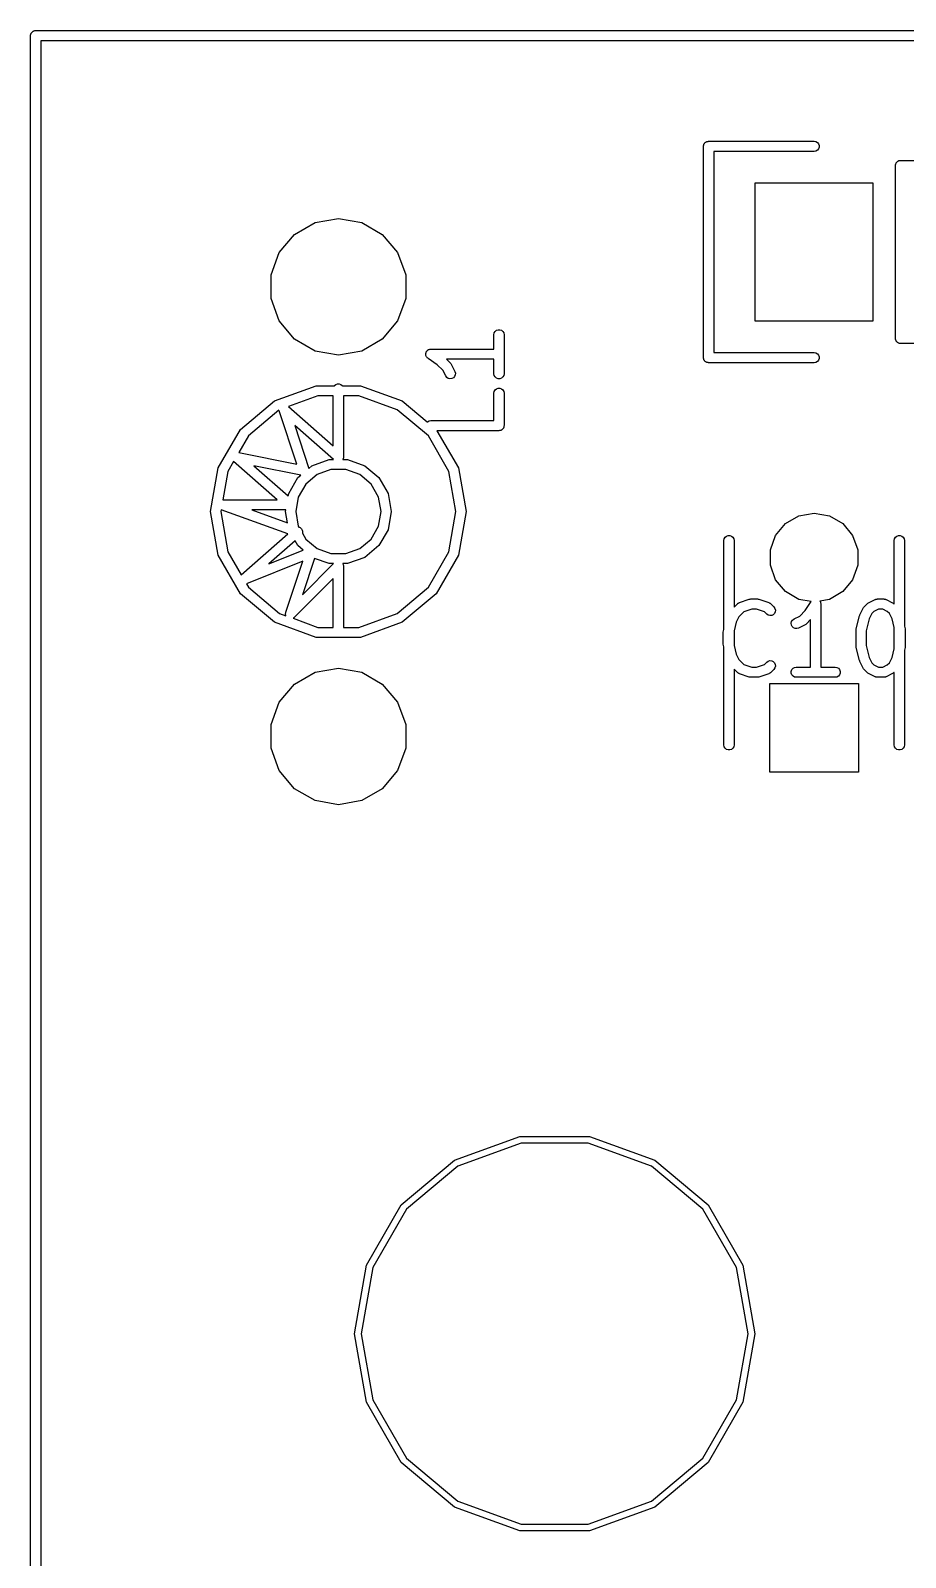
# Model space of a CAD drawing. Extents: x 14.5 to 61, y -72.5 to -8.3.
# Drawn here: x 14.53 to 27.38, y -34.4 to -11.99 of the extents above; entities that cross this region are included whole.
import ezdxf

# ---------------------------------------------------------------- set-up
doc = ezdxf.new("R2010")
doc.units = 0
doc.header["$MEASUREMENT"] = 0
doc.layers.add('BLACK', color=7, linetype='CONTINUOUS')

msp = doc.modelspace()

# ---------------------------------------------------------------- linework, layer by layer
at = {"layer": 'Black'}
for p, q in [((14.53, -12.065), (14.5311, -12.0585)), ((14.53, -72.39), (14.53, -12.065)), ((14.5311, -12.052), (14.5334, -12.0458)), ((14.5311, -12.0585), (14.5311, -12.052)), ((14.5334, -12.0458), (14.5345, -12.0393)), ((14.5345, -12.0393), (14.5378, -12.0337)), ((14.5378, -12.0337), (14.54, -12.0275)), ((14.54, -12.0275), (14.5443, -12.0225)), ((14.5443, -12.0225), (14.5475, -12.0168)), ((14.5475, -12.0168), (14.5526, -12.0126)), ((14.5526, -12.0126), (14.5568, -12.0075)), ((14.5568, -12.0075), (14.5625, -12.0043)), ((14.5625, -12.0043), (14.5675, -12)), ((14.5675, -12), (14.5737, -11.9978)), ((14.5737, -11.9978), (14.5793, -11.9945)), ((14.5793, -11.9945), (14.5858, -11.9934)), ((14.5858, -11.9934), (14.592, -11.9911)), ((14.592, -11.9911), (14.5985, -11.9911)), ((14.5985, -11.9911), (14.605, -11.99)), ((14.605, -11.99), (55.245, -11.99)), ((14.68, -12.14), (14.68, -72.315)), ((55.2139, -12.14), (14.68, -12.14)), ((24.4134, -13.6708), (24.4145, -13.6643)), ((24.4145, -13.6643), (24.4178, -13.6587)), ((24.4178, -13.6587), (24.42, -13.6525)), ((24.42, -13.6525), (24.4243, -13.6475)), ((24.4243, -13.6475), (24.4275, -13.6418)), ((24.4275, -13.6418), (24.4326, -13.6376)), ((24.4326, -13.6376), (24.4368, -13.6325)), ((24.4368, -13.6325), (24.4425, -13.6293)), ((24.4425, -13.6293), (24.4475, -13.625)), ((24.4475, -13.625), (24.4537, -13.6228)), ((24.4537, -13.6228), (24.4593, -13.6195)), ((24.4593, -13.6195), (24.4658, -13.6184)), ((24.4658, -13.6184), (24.472, -13.6161)), ((24.472, -13.6161), (24.4785, -13.6161)), ((24.4785, -13.6161), (24.485, -13.615)), ((24.485, -13.615), (26.035, -13.615)), ((26.035, -13.615), (26.0607, -13.6195)), ((26.0607, -13.6195), (26.0832, -13.6325)), ((26.0832, -13.6325), (26.1, -13.6525)), ((26.1, -13.6525), (26.1089, -13.677)), ((24.41, -13.69), (24.4111, -13.6835)), ((24.41, -16.79), (24.41, -13.69)), ((24.4111, -13.677), (24.4134, -13.6708)), ((24.4111, -13.6835), (24.4111, -13.677)), ((26.035, -13.765), (24.56, -13.765)), ((24.56, -13.765), (24.56, -16.715)), ((26.0607, -13.7605), (26.035, -13.765)), ((26.0832, -13.7475), (26.0607, -13.7605)), ((26.1, -13.7275), (26.0832, -13.7475)), ((26.1089, -13.703), (26.1, -13.7275)), ((26.1089, -13.677), (26.1089, -13.703)), ((27.23, -13.97), (27.2311, -13.9635)), ((27.23, -16.51), (27.23, -13.97)), ((27.2311, -13.957), (27.2334, -13.9508)), ((27.2311, -13.9635), (27.2311, -13.957)), ((27.2334, -13.9508), (27.2345, -13.9443)), ((27.2345, -13.9443), (27.2378, -13.9387)), ((27.2378, -13.9387), (27.24, -13.9325)), ((27.24, -13.9325), (27.2443, -13.9275)), ((27.2443, -13.9275), (27.2475, -13.9218)), ((27.2475, -13.9218), (27.2526, -13.9176)), ((27.2526, -13.9176), (27.2568, -13.9125)), ((27.2568, -13.9125), (27.2625, -13.9093)), ((27.2625, -13.9093), (27.2675, -13.905)), ((27.2675, -13.905), (27.2737, -13.9028)), ((27.2737, -13.9028), (27.2793, -13.8995)), ((27.2793, -13.8995), (27.2858, -13.8984)), ((27.2858, -13.8984), (27.292, -13.8961)), ((27.292, -13.8961), (27.2985, -13.8961)), ((27.2985, -13.8961), (27.305, -13.895)), ((27.305, -13.895), (32.385, -13.895)), ((25.1714, -16.256), (25.1714, -14.224)), ((25.1714, -14.224), (26.8986, -14.224)), ((26.8986, -14.224), (26.8986, -16.256)), ((18.7068, -14.8077), (19.05, -14.7472)), ((19.05, -14.7472), (19.3932, -14.8077)), ((18.1811, -15.2489), (18.4051, -14.982)), ((18.4051, -14.982), (18.7068, -14.8077)), ((19.3932, -14.8077), (19.6949, -14.982)), ((19.6949, -14.982), (19.9189, -15.2489)), ((18.0619, -15.5763), (18.1811, -15.2489)), ((19.9189, -15.2489), (20.0381, -15.5763)), ((18.0619, -15.9248), (18.0619, -15.5763)), ((20.0381, -15.5763), (20.0381, -15.9248)), ((18.1811, -16.2522), (18.0619, -15.9248)), ((20.0381, -15.9248), (19.9189, -16.2522)), ((18.4051, -16.5191), (18.1811, -16.2522)), ((19.9189, -16.2522), (19.6949, -16.5191)), ((26.8986, -16.256), (25.1714, -16.256)), ((18.7068, -16.6933), (18.4051, -16.5191)), ((19.6949, -16.5191), (19.3932, -16.6933)), ((21.3324, -16.4545), (21.3369, -16.4289)), ((21.3324, -16.6652), (21.3324, -16.4545)), ((21.3369, -16.4289), (21.3499, -16.4063)), ((21.3499, -16.4063), (21.3699, -16.3896)), ((21.3699, -16.3896), (21.3944, -16.3807)), ((21.3944, -16.3807), (21.4204, -16.3807)), ((21.4204, -16.3807), (21.4449, -16.3896)), ((21.4449, -16.3896), (21.4648, -16.4063)), ((21.4648, -16.4063), (21.4779, -16.4289)), ((21.4779, -16.4289), (21.4824, -16.4545)), ((21.4824, -16.4545), (21.4824, -17.026)), ((27.2311, -16.5165), (27.23, -16.51)), ((27.2311, -16.523), (27.2311, -16.5165)), ((27.2334, -16.5292), (27.2311, -16.523)), ((27.2345, -16.5357), (27.2334, -16.5292)), ((27.2378, -16.5413), (27.2345, -16.5357)), ((27.24, -16.5475), (27.2378, -16.5413)), ((27.2443, -16.5525), (27.24, -16.5475)), ((27.2475, -16.5582), (27.2443, -16.5525)), ((27.2526, -16.5624), (27.2475, -16.5582)), ((27.2568, -16.5675), (27.2526, -16.5624)), ((27.2625, -16.5707), (27.2568, -16.5675)), ((27.2675, -16.575), (27.2625, -16.5707)), ((27.2737, -16.5772), (27.2675, -16.575)), ((27.2793, -16.5805), (27.2737, -16.5772)), ((27.2858, -16.5816), (27.2793, -16.5805)), ((27.292, -16.5839), (27.2858, -16.5816)), ((19.05, -16.7538), (18.7068, -16.6933)), ((19.3932, -16.6933), (19.05, -16.7538)), ((20.3325, -16.7354), (20.3335, -16.7314)), ((20.3335, -16.7443), (20.3325, -16.7354)), ((20.3335, -16.7272), (20.3366, -16.7188)), ((20.3335, -16.7314), (20.3335, -16.7272)), ((20.3335, -16.7533), (20.3335, -16.7443)), ((20.3349, -16.7572), (20.3335, -16.7533)), ((20.3354, -16.7613), (20.3349, -16.7572)), ((20.3394, -16.7693), (20.3354, -16.7613)), ((20.3366, -16.7188), (20.3387, -16.7101)), ((20.3387, -16.7101), (20.341, -16.7066)), ((20.3424, -16.7777), (20.3394, -16.7693)), ((20.341, -16.7066), (20.3424, -16.7027)), ((20.3424, -16.7027), (20.3482, -16.6959)), ((20.3451, -16.7809), (20.3424, -16.7777)), ((20.3469, -16.7846), (20.3451, -16.7809)), ((20.3534, -16.7908), (20.3469, -16.7846)), ((20.3482, -16.6959), (20.3531, -16.6884)), ((20.3531, -16.6884), (20.3565, -16.686)), ((20.3592, -16.7977), (20.3534, -16.7908)), ((20.3565, -16.686), (20.3592, -16.6828)), ((20.3592, -16.6828), (20.3669, -16.6783)), ((20.3628, -16.7998), (20.3592, -16.7977)), ((20.3658, -16.8026), (20.3628, -16.7998)), ((20.5025, -16.8938), (20.3658, -16.8026)), ((20.3669, -16.6783), (20.3741, -16.673)), ((20.3741, -16.673), (20.3781, -16.6718)), ((20.3781, -16.6718), (20.3817, -16.6698)), ((20.3817, -16.6698), (20.3905, -16.6682)), ((20.3905, -16.6682), (20.3991, -16.6657)), ((20.3991, -16.6657), (20.4033, -16.666)), ((20.4033, -16.666), (20.4074, -16.6652)), ((20.4074, -16.6652), (21.3324, -16.6652)), ((24.4111, -16.7965), (24.41, -16.79)), ((24.4111, -16.803), (24.4111, -16.7965)), ((24.4134, -16.8092), (24.4111, -16.803)), ((24.56, -16.715), (26.035, -16.715)), ((26.035, -16.715), (26.0607, -16.7195)), ((26.0607, -16.7195), (26.0832, -16.7325)), ((26.0832, -16.7325), (26.1, -16.7525)), ((26.1, -16.7525), (26.1089, -16.777)), ((26.1089, -16.803), (26.1, -16.8275)), ((26.1089, -16.777), (26.1089, -16.803)), ((27.2985, -16.5839), (27.292, -16.5839)), ((27.305, -16.585), (27.2985, -16.5839)), ((32.385, -16.585), (27.305, -16.585)), ((20.5838, -16.9751), (20.5025, -16.8938)), ((20.626, -17.0595), (20.5838, -16.9751)), ((21.3324, -16.8152), (20.6361, -16.8152)), ((20.6361, -16.8152), (20.6985, -16.8777)), ((20.6985, -16.8777), (20.7054, -16.8875)), ((20.7054, -16.8875), (20.7126, -16.8972)), ((20.7126, -16.8972), (20.7602, -16.9924)), ((20.7602, -16.9924), (20.7676, -17.0174)), ((20.7676, -17.0174), (20.766, -17.0434)), ((21.3324, -17.026), (21.3324, -16.8152)), ((21.3369, -17.0516), (21.3324, -17.026)), ((21.4824, -17.026), (21.4779, -17.0516)), ((24.4145, -16.8157), (24.4134, -16.8092)), ((24.4178, -16.8213), (24.4145, -16.8157)), ((24.42, -16.8275), (24.4178, -16.8213)), ((24.4243, -16.8325), (24.42, -16.8275)), ((24.4275, -16.8382), (24.4243, -16.8325)), ((24.4326, -16.8424), (24.4275, -16.8382)), ((24.4368, -16.8475), (24.4326, -16.8424)), ((24.4425, -16.8507), (24.4368, -16.8475)), ((24.4475, -16.855), (24.4425, -16.8507)), ((24.4537, -16.8572), (24.4475, -16.855)), ((24.4593, -16.8605), (24.4537, -16.8572)), ((24.4658, -16.8616), (24.4593, -16.8605)), ((24.472, -16.8639), (24.4658, -16.8616)), ((24.4785, -16.8639), (24.472, -16.8639)), ((24.485, -16.865), (24.4785, -16.8639)), ((26.035, -16.865), (24.485, -16.865)), ((26.0607, -16.8605), (26.035, -16.865)), ((26.0832, -16.8475), (26.0607, -16.8605)), ((26.1, -16.8275), (26.0832, -16.8475)), ((18.1121, -17.4255), (18.7243, -17.2026)), ((18.7243, -17.2026), (18.9916, -17.2026)), ((18.9916, -17.2026), (18.9925, -17.2009)), ((18.9925, -17.2009), (19.0125, -17.1842)), ((19.0125, -17.1842), (19.037, -17.1753)), ((19.037, -17.1753), (19.063, -17.1753)), ((19.063, -17.1753), (19.0875, -17.1842)), ((19.0875, -17.1842), (19.1075, -17.2009)), ((19.1075, -17.2009), (19.1084, -17.2026)), ((19.1084, -17.2026), (19.3757, -17.2026)), ((19.3757, -17.2026), (19.9879, -17.4255)), ((20.6415, -17.0804), (20.626, -17.0595)), ((20.6633, -17.0948), (20.6415, -17.0804)), ((20.6886, -17.1008), (20.6633, -17.0948)), ((20.7145, -17.0978), (20.6886, -17.1008)), ((20.7378, -17.0862), (20.7145, -17.0978)), ((20.7557, -17.0673), (20.7378, -17.0862)), ((20.766, -17.0434), (20.7557, -17.0673)), ((21.3499, -17.0742), (21.3369, -17.0516)), ((21.3699, -17.0909), (21.3499, -17.0742)), ((21.3499, -17.2635), (21.3699, -17.2467)), ((21.3944, -17.0998), (21.3699, -17.0909)), ((21.3699, -17.2467), (21.3944, -17.2378)), ((21.4204, -17.0998), (21.3944, -17.0998)), ((21.3944, -17.2378), (21.4204, -17.2378)), ((21.4449, -17.0909), (21.4204, -17.0998)), ((21.4204, -17.2378), (21.4449, -17.2467)), ((21.4648, -17.0742), (21.4449, -17.0909)), ((21.4449, -17.2467), (21.4648, -17.2635)), ((21.4779, -17.0516), (21.4648, -17.0742)), ((17.613, -17.8442), (18.1121, -17.4255)), ((18.7503, -17.3504), (18.3171, -17.508)), ((18.975, -17.3504), (18.7503, -17.3504)), ((18.975, -18.0845), (18.975, -17.3504)), ((19.3497, -17.3504), (19.125, -17.3504)), ((19.125, -17.3504), (19.125, -18.2499)), ((19.9129, -17.5554), (19.3497, -17.3504)), ((19.9879, -17.4255), (20.3559, -17.7343)), ((21.3324, -17.3117), (21.3369, -17.286)), ((21.3324, -17.7129), (21.3324, -17.3117)), ((21.3369, -17.286), (21.3499, -17.2635)), ((21.4648, -17.2635), (21.4779, -17.286)), ((21.4779, -17.286), (21.4824, -17.3117)), ((21.4824, -17.3117), (21.4824, -17.7879)), ((18.177, -17.5638), (17.7279, -17.9406)), ((18.1778, -17.5663), (18.177, -17.5638)), ((18.1787, -17.5725), (18.1778, -17.5663)), ((18.4377, -18.3516), (18.1787, -17.5725)), ((18.3171, -17.508), (18.975, -18.0845)), ((20.3721, -17.9406), (19.9129, -17.5554)), ((17.2873, -18.4084), (17.613, -17.8442)), ((18.9771, -18.2858), (18.4082, -17.7873)), ((18.4082, -17.7873), (18.617, -18.4156)), ((20.3559, -17.7343), (20.3592, -17.7304)), ((20.3592, -17.7304), (20.3817, -17.7174)), ((20.3817, -17.7174), (20.4074, -17.7129)), ((20.4074, -17.7129), (21.3324, -17.7129)), ((21.4074, -17.8629), (20.4978, -17.8629)), ((20.4978, -17.8629), (20.8127, -18.4084)), ((21.4138, -17.8617), (21.4074, -17.8629)), ((21.4204, -17.8617), (21.4138, -17.8617)), ((21.4266, -17.8595), (21.4204, -17.8617)), ((21.433, -17.8583), (21.4266, -17.8595)), ((21.4387, -17.8551), (21.433, -17.8583)), ((21.4449, -17.8528), (21.4387, -17.8551)), ((21.4499, -17.8486), (21.4449, -17.8528)), ((21.4556, -17.8453), (21.4499, -17.8486)), ((21.4598, -17.8403), (21.4556, -17.8453)), ((21.4648, -17.8361), (21.4598, -17.8403)), ((21.4681, -17.8304), (21.4648, -17.8361)), ((21.4723, -17.8254), (21.4681, -17.8304)), ((21.4746, -17.8192), (21.4723, -17.8254)), ((21.4779, -17.8135), (21.4746, -17.8192)), ((21.479, -17.807), (21.4779, -17.8135)), ((21.4812, -17.8009), (21.479, -17.807)), ((21.4824, -17.7879), (21.4812, -17.7943)), ((21.4812, -17.7943), (21.4812, -17.8009)), ((17.7279, -17.9406), (17.5889, -18.1814)), ((20.6718, -18.4597), (20.3721, -17.9406)), ((17.511, -18.3164), (17.4282, -18.4597)), ((18.1496, -18.8759), (17.511, -18.3164)), ((17.5889, -18.1814), (18.4377, -18.3516)), ((18.662, -18.3779), (18.9152, -18.2858)), ((18.9152, -18.2858), (18.9771, -18.2858)), ((19.1168, -18.2819), (19.1153, -18.2858)), ((19.1153, -18.2858), (19.1848, -18.2858)), ((19.1205, -18.2756), (19.1168, -18.2819)), ((19.1215, -18.2699), (19.1205, -18.2756)), ((19.1236, -18.2645), (19.1215, -18.2699)), ((19.1237, -18.2571), (19.1236, -18.2645)), ((19.125, -18.2499), (19.1237, -18.2571)), ((19.1848, -18.2858), (19.438, -18.3779)), ((17.1741, -19.05), (17.2873, -18.4084)), ((17.4282, -18.4597), (17.3548, -18.8759)), ((18.4969, -18.5165), (17.8096, -18.3787)), ((17.8096, -18.3787), (18.3144, -18.8209)), ((18.3208, -18.7846), (18.4555, -18.5512)), ((18.4555, -18.5512), (18.4969, -18.5165)), ((18.737, -18.5078), (18.5704, -18.6476)), ((18.617, -18.4156), (18.662, -18.3779)), ((18.9413, -18.4335), (18.737, -18.5078)), ((19.1587, -18.4335), (18.9413, -18.4335)), ((19.363, -18.5078), (19.1587, -18.4335)), ((19.5296, -18.6476), (19.363, -18.5078)), ((19.438, -18.3779), (19.6445, -18.5512)), ((19.6445, -18.5512), (19.7792, -18.7846)), ((20.7759, -19.05), (20.6718, -18.4597)), ((20.8127, -18.4084), (20.9259, -19.05)), ((18.3144, -18.8209), (18.3208, -18.7846)), ((18.5704, -18.6476), (18.4617, -18.8359)), ((19.6383, -18.8359), (19.5296, -18.6476)), ((19.7792, -18.7846), (19.826, -19.05)), ((17.3289, -19.0228), (17.3241, -19.05)), ((18.3057, -19.377), (17.3289, -19.0228)), ((17.3548, -18.8759), (18.1496, -18.8759)), ((17.7776, -19.0259), (18.3033, -19.2166)), ((18.2782, -19.0259), (17.7776, -19.0259)), ((18.274, -19.05), (18.2782, -19.0259)), ((18.4617, -18.8359), (18.424, -19.05)), ((19.676, -19.05), (19.6383, -18.8359)), ((17.2873, -19.6916), (17.1741, -19.05)), ((17.3241, -19.05), (17.4282, -19.6403)), ((18.3033, -19.2166), (18.274, -19.05)), ((18.424, -19.05), (18.4617, -19.2641)), ((18.4617, -19.2641), (18.4689, -19.2766)), ((19.5296, -19.4524), (19.6383, -19.2641)), ((19.6383, -19.2641), (19.676, -19.05)), ((19.826, -19.05), (19.7792, -19.3154)), ((20.6718, -19.6403), (20.7759, -19.05)), ((20.9259, -19.05), (20.8127, -19.6916)), ((25.4699, -19.3988), (25.6156, -19.2252)), ((25.6156, -19.2252), (25.8118, -19.1119)), ((25.8118, -19.1119), (26.035, -19.0725)), ((26.035, -19.0725), (26.2582, -19.1119)), ((26.2582, -19.1119), (26.4544, -19.2252)), ((26.4544, -19.2252), (26.6001, -19.3988)), ((17.622, -19.976), (18.3057, -19.377)), ((18.4157, -19.4799), (18.0304, -19.8176)), ((18.4555, -19.5488), (18.4157, -19.4799)), ((18.4689, -19.2766), (18.4761, -19.2792)), ((18.4761, -19.2792), (18.4867, -19.2853)), ((18.4867, -19.2853), (18.4975, -19.2912)), ((18.4975, -19.2912), (18.498, -19.2918)), ((18.498, -19.2918), (18.4987, -19.2922)), ((18.4987, -19.2922), (18.5066, -19.3016)), ((18.5066, -19.3016), (18.5147, -19.3108)), ((18.5147, -19.3108), (18.515, -19.3116)), ((18.515, -19.3116), (18.5155, -19.3121)), ((18.5155, -19.3121), (18.5197, -19.3236)), ((18.5197, -19.3236), (18.5241, -19.3351)), ((18.5244, -19.3627), (18.5222, -19.3689)), ((18.5222, -19.3689), (18.5704, -19.4524)), ((18.5241, -19.3351), (18.5241, -19.3359)), ((18.5241, -19.3359), (18.5244, -19.3366)), ((18.5244, -19.3366), (18.5244, -19.3489)), ((18.5244, -19.3489), (18.5247, -19.3612)), ((18.5247, -19.3612), (18.5244, -19.3619)), ((18.5244, -19.3619), (18.5244, -19.3627)), ((18.5704, -19.4524), (18.737, -19.5922)), ((19.363, -19.5922), (19.5296, -19.4524)), ((19.7792, -19.3154), (19.6445, -19.5488)), ((24.71, -19.475), (24.7145, -19.4493)), ((24.71, -20.7791), (24.71, -19.475)), ((24.7145, -19.4493), (24.7275, -19.4268)), ((24.7275, -19.4268), (24.7475, -19.41)), ((24.7475, -19.41), (24.772, -19.4011)), ((24.772, -19.4011), (24.798, -19.4011)), ((24.798, -19.4011), (24.8225, -19.41)), ((24.8225, -19.41), (24.8425, -19.4268)), ((24.8425, -19.4268), (24.8555, -19.4493)), ((24.8555, -19.4493), (24.86, -19.475)), ((24.86, -19.475), (24.86, -20.4525)), ((25.3924, -19.6117), (25.4699, -19.3988)), ((26.6001, -19.3988), (26.6776, -19.6117)), ((27.21, -19.475), (27.2145, -19.4493)), ((27.21, -20.4049), (27.21, -19.475)), ((27.2145, -19.4493), (27.2275, -19.4268)), ((27.2275, -19.4268), (27.2475, -19.41)), ((27.2475, -19.41), (27.272, -19.4011)), ((27.272, -19.4011), (27.298, -19.4011)), ((27.298, -19.4011), (27.3225, -19.41)), ((27.3225, -19.41), (27.3425, -19.4268)), ((27.3425, -19.4268), (27.3555, -19.4493)), ((27.3555, -19.4493), (27.36, -19.475)), ((27.36, -19.475), (27.36, -20.7315)), ((17.613, -20.2558), (17.2873, -19.6916)), ((17.4282, -19.6403), (17.622, -19.976)), ((18.0304, -19.8176), (18.5348, -19.6153)), ((18.5348, -19.6153), (18.4555, -19.5488)), ((18.737, -19.5922), (18.9413, -19.6665)), ((18.9413, -19.6665), (19.1587, -19.6665)), ((19.1587, -19.6665), (19.363, -19.5922)), ((19.6445, -19.5488), (19.438, -19.7221)), ((20.3721, -20.1594), (20.6718, -19.6403)), ((20.8127, -19.6916), (20.487, -20.2558)), ((25.3924, -19.8383), (25.3924, -19.6117)), ((26.6776, -19.6117), (26.6776, -19.8383)), ((18.5285, -19.7794), (17.7003, -20.1116)), ((18.2778, -20.5273), (18.5285, -19.7794)), ((18.7012, -19.7363), (18.5214, -20.2726)), ((18.5214, -20.2726), (18.9798, -19.8142)), ((18.9152, -19.8142), (18.7012, -19.7363)), ((18.9798, -19.8142), (18.9152, -19.8142)), ((19.1848, -19.8142), (19.1148, -19.8142)), ((19.1148, -19.8142), (19.1156, -19.816)), ((19.1156, -19.816), (19.1205, -19.8244)), ((19.1205, -19.8244), (19.1211, -19.8277)), ((19.1211, -19.8277), (19.1224, -19.8307)), ((19.1224, -19.8307), (19.1233, -19.8404)), ((19.1233, -19.8404), (19.125, -19.8501)), ((19.125, -19.8501), (19.125, -20.7493)), ((19.438, -19.7221), (19.1848, -19.8142)), ((25.4699, -20.0512), (25.3924, -19.8383)), ((26.6776, -19.8383), (26.6001, -20.0512)), ((17.7003, -20.1116), (17.7279, -20.1594)), ((17.7279, -20.1594), (18.1871, -20.5446)), ((18.975, -20.0312), (18.402, -20.6042)), ((18.975, -20.7493), (18.975, -20.0312)), ((19.9129, -20.5446), (20.3721, -20.1594)), ((25.6156, -20.2248), (25.4699, -20.0512)), ((26.6001, -20.0512), (26.4544, -20.2248)), ((18.1121, -20.6745), (17.613, -20.2558)), ((20.487, -20.2558), (19.9879, -20.6745)), ((24.9169, -20.3963), (24.9247, -20.3921)), ((24.9247, -20.3921), (24.9319, -20.387)), ((24.9319, -20.387), (24.9361, -20.3859)), ((24.9361, -20.3859), (24.9399, -20.3838)), ((24.9399, -20.3838), (25.0827, -20.3362)), ((25.0827, -20.3362), (25.0946, -20.3345)), ((25.0946, -20.3345), (25.1064, -20.3324)), ((25.1064, -20.3324), (25.2017, -20.3324)), ((25.2017, -20.3324), (25.2135, -20.3345)), ((25.2135, -20.3345), (25.2254, -20.3362)), ((25.2254, -20.3362), (25.3682, -20.3838)), ((25.3682, -20.3838), (25.372, -20.3859)), ((25.372, -20.3859), (25.3762, -20.387)), ((25.3762, -20.387), (25.3834, -20.3921)), ((25.3834, -20.3921), (25.3911, -20.3963)), ((25.8118, -20.3381), (25.6156, -20.2248)), ((25.9935, -20.3702), (25.8118, -20.3381)), ((25.9053, -20.5025), (25.9935, -20.3702)), ((26.2582, -20.3381), (26.1183, -20.3628)), ((26.1183, -20.3628), (26.1207, -20.3669)), ((26.1207, -20.3669), (26.126, -20.3741)), ((26.126, -20.3741), (26.1272, -20.3781)), ((26.1272, -20.3781), (26.1293, -20.3817)), ((26.1293, -20.3817), (26.1308, -20.3905)), ((26.1308, -20.3905), (26.1334, -20.3991)), ((26.4544, -20.2248), (26.2582, -20.3381)), ((26.8251, -20.3951), (26.8348, -20.3879)), ((26.8348, -20.3879), (26.93, -20.3403)), ((26.93, -20.3403), (26.9342, -20.3391)), ((26.9342, -20.3391), (26.9379, -20.3369)), ((26.9379, -20.3369), (26.9466, -20.3354)), ((26.9466, -20.3354), (26.955, -20.3329)), ((26.955, -20.3329), (26.9593, -20.3331)), ((26.9593, -20.3331), (26.9636, -20.3324)), ((26.9636, -20.3324), (27.0588, -20.3324)), ((27.0588, -20.3324), (27.0631, -20.3331)), ((27.0631, -20.3331), (27.0674, -20.3329)), ((27.0674, -20.3329), (27.0758, -20.3354)), ((27.0758, -20.3354), (27.0845, -20.3369)), ((27.0845, -20.3369), (27.0882, -20.3391)), ((27.0882, -20.3391), (27.0924, -20.3403)), ((27.0924, -20.3403), (27.1876, -20.3879)), ((27.1876, -20.3879), (27.1972, -20.3951)), ((18.1871, -20.5446), (18.2791, -20.5781)), ((18.274, -20.5531), (18.2746, -20.5488)), ((18.2757, -20.5617), (18.274, -20.5531)), ((18.2742, -20.5446), (18.2765, -20.5361)), ((18.2746, -20.5488), (18.2742, -20.5446)), ((18.2765, -20.5706), (18.2757, -20.5617)), ((18.2765, -20.5361), (18.2778, -20.5273)), ((18.2783, -20.5744), (18.2765, -20.5706)), ((18.2791, -20.5781), (18.2783, -20.5744)), ((18.3881, -20.6151), (18.3845, -20.6165)), ((18.3845, -20.6165), (18.7503, -20.7496)), ((18.3947, -20.6092), (18.3881, -20.6151)), ((18.402, -20.6042), (18.3947, -20.6092)), ((19.3497, -20.7496), (19.9129, -20.5446)), ((24.86, -20.4525), (24.9105, -20.402)), ((24.93, -20.5947), (24.8915, -20.6717)), ((24.9105, -20.402), (24.9141, -20.3995)), ((24.9141, -20.3995), (24.9169, -20.3963)), ((25.0041, -20.5206), (24.93, -20.5947)), ((25.1186, -20.4824), (25.0041, -20.5206)), ((25.1895, -20.4824), (25.1186, -20.4824)), ((25.304, -20.5206), (25.1895, -20.4824)), ((25.3391, -20.5557), (25.304, -20.5206)), ((25.3604, -20.5706), (25.3391, -20.5557)), ((25.3856, -20.5773), (25.3604, -20.5706)), ((25.4116, -20.5751), (25.3856, -20.5773)), ((25.3911, -20.3963), (25.394, -20.3995)), ((25.394, -20.3995), (25.3976, -20.402)), ((25.3976, -20.402), (25.4452, -20.4496)), ((25.4352, -20.5641), (25.4116, -20.5751)), ((25.4536, -20.5456), (25.4352, -20.5641)), ((25.4452, -20.4496), (25.4601, -20.4709)), ((25.4646, -20.522), (25.4536, -20.5456)), ((25.4601, -20.4709), (25.4669, -20.4961)), ((25.4669, -20.4961), (25.4646, -20.522)), ((25.7396, -20.626), (25.8239, -20.5838)), ((25.8239, -20.5838), (25.9053, -20.5025)), ((26.1334, -20.3991), (26.1331, -20.4033)), ((26.1331, -20.4033), (26.1338, -20.4074)), ((26.1338, -20.4074), (26.1338, -21.3324)), ((26.6527, -20.7701), (26.7003, -20.5797)), ((26.7003, -20.5797), (26.7037, -20.5722)), ((26.7037, -20.5722), (26.706, -20.5643)), ((26.706, -20.5643), (26.7536, -20.4691)), ((26.7536, -20.4691), (26.7608, -20.4594)), ((26.7608, -20.4594), (26.7677, -20.4496)), ((26.7677, -20.4496), (26.8153, -20.402)), ((26.8153, -20.402), (26.8251, -20.3951)), ((26.8824, -20.547), (26.8439, -20.624)), ((26.9128, -20.5166), (26.8824, -20.547)), ((26.9813, -20.4824), (26.9128, -20.5166)), ((27.0411, -20.4824), (26.9813, -20.4824)), ((27.1096, -20.5166), (27.0411, -20.4824)), ((27.14, -20.547), (27.1096, -20.5166)), ((27.1785, -20.624), (27.14, -20.547)), ((27.1972, -20.3951), (27.2071, -20.402)), ((27.2071, -20.402), (27.21, -20.4049)), ((18.7243, -20.8974), (18.1121, -20.6745)), ((18.7503, -20.7496), (18.9751, -20.7496)), ((18.9751, -20.7496), (18.975, -20.7493)), ((19.125, -20.7493), (19.1249, -20.7496)), ((19.1249, -20.7496), (19.3497, -20.7496)), ((19.9879, -20.6745), (19.3757, -20.8974)), ((24.6981, -20.836), (24.6997, -20.8269)), ((24.6981, -20.9788), (24.6981, -20.836)), ((24.6997, -20.8269), (24.7003, -20.8178)), ((24.7003, -20.8178), (24.71, -20.7791)), ((24.8915, -20.6717), (24.86, -20.7976)), ((24.86, -20.7976), (24.86, -21.0172)), ((25.6982, -20.6886), (25.7043, -20.6633)), ((25.7012, -20.7145), (25.6982, -20.6886)), ((25.7129, -20.7378), (25.7012, -20.7145)), ((25.7043, -20.6633), (25.7186, -20.6415)), ((25.7318, -20.7557), (25.7129, -20.7378)), ((25.7186, -20.6415), (25.7396, -20.626)), ((25.7557, -20.766), (25.7318, -20.7557)), ((25.7817, -20.7676), (25.7557, -20.766)), ((25.8066, -20.7602), (25.7817, -20.7676)), ((25.9019, -20.7126), (25.8066, -20.7602)), ((25.9115, -20.7054), (25.9019, -20.7126)), ((25.9214, -20.6985), (25.9115, -20.7054)), ((25.9838, -20.6361), (25.9214, -20.6985)), ((25.9838, -21.3324), (25.9838, -20.6361)), ((26.6505, -20.7883), (26.6521, -20.7793)), ((26.6505, -21.0264), (26.6505, -20.7883)), ((26.6521, -20.7793), (26.6527, -20.7701)), ((26.8439, -20.624), (26.8005, -20.7976)), ((26.8005, -20.7976), (26.8005, -21.0172)), ((27.21, -20.7499), (27.1785, -20.624)), ((27.21, -21.0648), (27.21, -20.7499)), ((27.36, -20.7315), (27.3697, -20.7701)), ((27.3697, -20.7701), (27.3703, -20.7793)), ((27.3703, -20.7793), (27.3719, -20.7883)), ((27.3719, -20.7883), (27.3719, -21.0264)), ((19.3757, -20.8974), (18.7243, -20.8974)), ((24.6997, -20.9878), (24.6981, -20.9788)), ((24.7003, -20.997), (24.6997, -20.9878)), ((24.71, -21.0357), (24.7003, -20.997)), ((24.71, -22.475), (24.71, -21.0357)), ((24.86, -21.0172), (24.8915, -21.1431)), ((26.6521, -21.0355), (26.6505, -21.0264)), ((26.6527, -21.0446), (26.6521, -21.0355)), ((26.7003, -21.2351), (26.6527, -21.0446)), ((26.8005, -21.0172), (26.8439, -21.1907)), ((27.3697, -21.0446), (27.36, -21.0833)), ((27.3703, -21.0355), (27.3697, -21.0446)), ((27.3719, -21.0264), (27.3703, -21.0355)), ((24.8915, -21.1431), (24.93, -21.2201)), ((24.93, -21.2201), (25.0041, -21.2942)), ((25.304, -21.2942), (25.3391, -21.2591)), ((25.3391, -21.2591), (25.3604, -21.2442)), ((25.3604, -21.2442), (25.3856, -21.2374)), ((25.3856, -21.2374), (25.4116, -21.2397)), ((25.4116, -21.2397), (25.4352, -21.2507)), ((25.4352, -21.2507), (25.4536, -21.2691)), ((25.4536, -21.2691), (25.4646, -21.2927)), ((26.7037, -21.2426), (26.7003, -21.2351)), ((26.706, -21.2504), (26.7037, -21.2426)), ((26.7536, -21.3457), (26.706, -21.2504)), ((26.8439, -21.1907), (26.8824, -21.2677)), ((26.8824, -21.2677), (26.9128, -21.2981)), ((27.1096, -21.2981), (27.14, -21.2677)), ((27.14, -21.2677), (27.1785, -21.1907)), ((27.1785, -21.1907), (27.21, -21.0648)), ((27.36, -21.0833), (27.36, -22.475)), ((18.4051, -21.5809), (18.7068, -21.4067)), ((18.7068, -21.4067), (19.05, -21.3462)), ((19.05, -21.3462), (19.3932, -21.4067)), ((19.3932, -21.4067), (19.6949, -21.5809)), ((24.9105, -21.4128), (24.86, -21.3623)), ((24.86, -21.3623), (24.86, -22.475)), ((24.9141, -21.4153), (24.9105, -21.4128)), ((24.9169, -21.4185), (24.9141, -21.4153)), ((24.9247, -21.4227), (24.9169, -21.4185)), ((24.9319, -21.4277), (24.9247, -21.4227)), ((24.9361, -21.4289), (24.9319, -21.4277)), ((24.9399, -21.4309), (24.9361, -21.4289)), ((25.0827, -21.4785), (24.9399, -21.4309)), ((25.0041, -21.2942), (25.1186, -21.3324)), ((25.0946, -21.4803), (25.0827, -21.4785)), ((25.1064, -21.4824), (25.0946, -21.4803)), ((25.2017, -21.4824), (25.1064, -21.4824)), ((25.1186, -21.3324), (25.1895, -21.3324)), ((25.1895, -21.3324), (25.304, -21.2942)), ((25.2135, -21.4803), (25.2017, -21.4824)), ((25.2254, -21.4785), (25.2135, -21.4803)), ((25.3682, -21.4309), (25.2254, -21.4785)), ((25.372, -21.4289), (25.3682, -21.4309)), ((25.3762, -21.4277), (25.372, -21.4289)), ((25.3834, -21.4227), (25.3762, -21.4277)), ((25.3911, -21.4185), (25.3834, -21.4227)), ((25.394, -21.4153), (25.3911, -21.4185)), ((25.3976, -21.4128), (25.394, -21.4153)), ((25.4452, -21.3652), (25.3976, -21.4128)), ((25.4601, -21.3438), (25.4452, -21.3652)), ((25.4669, -21.3187), (25.4601, -21.3438)), ((25.4646, -21.2927), (25.4669, -21.3187)), ((25.6992, -21.3944), (25.7081, -21.3699)), ((25.6992, -21.4204), (25.6992, -21.3944)), ((25.7081, -21.4449), (25.6992, -21.4204)), ((25.7081, -21.3699), (25.7249, -21.3499)), ((25.7249, -21.4648), (25.7081, -21.4449)), ((25.7249, -21.3499), (25.7474, -21.3369)), ((25.7474, -21.4779), (25.7249, -21.4648)), ((25.7474, -21.3369), (25.7731, -21.3324)), ((25.7731, -21.4824), (25.7474, -21.4779)), ((25.7731, -21.3324), (25.9838, -21.3324)), ((26.3445, -21.4824), (25.7731, -21.4824)), ((26.1338, -21.3324), (26.3445, -21.3324)), ((26.3445, -21.3324), (26.3702, -21.3369)), ((26.3702, -21.4779), (26.3445, -21.4824)), ((26.3702, -21.3369), (26.3927, -21.3499)), ((26.3927, -21.4648), (26.3702, -21.4779)), ((26.3927, -21.3499), (26.4095, -21.3699)), ((26.4095, -21.4449), (26.3927, -21.4648)), ((26.4095, -21.3699), (26.4184, -21.3944)), ((26.4184, -21.4204), (26.4095, -21.4449)), ((26.4184, -21.3944), (26.4184, -21.4204)), ((26.7608, -21.3553), (26.7536, -21.3457)), ((26.7677, -21.3652), (26.7608, -21.3553)), ((26.8153, -21.4128), (26.7677, -21.3652)), ((26.8251, -21.4197), (26.8153, -21.4128)), ((26.8348, -21.4268), (26.8251, -21.4197)), ((26.93, -21.4745), (26.8348, -21.4268)), ((26.9128, -21.2981), (26.9813, -21.3324)), ((26.9342, -21.4757), (26.93, -21.4745)), ((26.9379, -21.4779), (26.9342, -21.4757)), ((26.9466, -21.4794), (26.9379, -21.4779)), ((26.955, -21.4819), (26.9466, -21.4794)), ((26.9593, -21.4816), (26.955, -21.4819)), ((26.9636, -21.4824), (26.9593, -21.4816)), ((27.0588, -21.4824), (26.9636, -21.4824)), ((26.9813, -21.3324), (27.0411, -21.3324)), ((27.0411, -21.3324), (27.1096, -21.2981)), ((27.0631, -21.4816), (27.0588, -21.4824)), ((27.0674, -21.4819), (27.0631, -21.4816)), ((27.0758, -21.4794), (27.0674, -21.4819)), ((27.0845, -21.4779), (27.0758, -21.4794)), ((27.0882, -21.4757), (27.0845, -21.4779)), ((27.0924, -21.4745), (27.0882, -21.4757)), ((27.1876, -21.4268), (27.0924, -21.4745)), ((27.1972, -21.4197), (27.1876, -21.4268)), ((27.2071, -21.4128), (27.1972, -21.4197)), ((27.21, -21.4099), (27.2071, -21.4128)), ((27.21, -22.475), (27.21, -21.4099)), ((18.1811, -21.8478), (18.4051, -21.5809)), ((19.6949, -21.5809), (19.9189, -21.8478)), ((25.385, -22.875), (25.385, -21.575)), ((25.385, -21.575), (26.685, -21.575)), ((26.685, -21.575), (26.685, -22.875)), ((18.0619, -22.1752), (18.1811, -21.8478)), ((19.9189, -21.8478), (20.0381, -22.1752)), ((18.0619, -22.5237), (18.0619, -22.1752)), ((20.0381, -22.1752), (20.0381, -22.5237)), ((18.1811, -22.8511), (18.0619, -22.5237)), ((20.0381, -22.5237), (19.9189, -22.8511)), ((24.7145, -22.5007), (24.71, -22.475)), ((24.7275, -22.5232), (24.7145, -22.5007)), ((24.7475, -22.54), (24.7275, -22.5232)), ((24.772, -22.5489), (24.7475, -22.54)), ((24.798, -22.5489), (24.772, -22.5489)), ((24.8225, -22.54), (24.798, -22.5489)), ((24.8425, -22.5232), (24.8225, -22.54)), ((24.8555, -22.5007), (24.8425, -22.5232)), ((24.86, -22.475), (24.8555, -22.5007)), ((27.2145, -22.5007), (27.21, -22.475)), ((27.2275, -22.5232), (27.2145, -22.5007)), ((27.2475, -22.54), (27.2275, -22.5232)), ((27.272, -22.5489), (27.2475, -22.54)), ((27.298, -22.5489), (27.272, -22.5489)), ((27.3225, -22.54), (27.298, -22.5489)), ((27.3425, -22.5232), (27.3225, -22.54)), ((27.3555, -22.5007), (27.3425, -22.5232)), ((27.36, -22.475), (27.3555, -22.5007)), ((18.4051, -23.118), (18.1811, -22.8511)), ((19.9189, -22.8511), (19.6949, -23.118)), ((26.685, -22.875), (25.385, -22.875)), ((18.7068, -23.2923), (18.4051, -23.118)), ((19.05, -23.3528), (18.7068, -23.2923)), ((19.3932, -23.2923), (19.05, -23.3528)), ((19.6949, -23.118), (19.3932, -23.2923)), ((20.755, -28.5689), (21.7145, -28.2196)), ((21.7145, -28.2196), (22.7355, -28.2196)), ((22.7355, -28.2196), (23.695, -28.5689)), ((21.7318, -28.3181), (20.805, -28.6555)), ((22.7182, -28.3181), (21.7318, -28.3181)), ((23.645, -28.6555), (22.7182, -28.3181)), ((19.9728, -29.2252), (20.755, -28.5689)), ((20.805, -28.6555), (20.0494, -29.2895)), ((24.4006, -29.2895), (23.645, -28.6555)), ((23.695, -28.5689), (24.4772, -29.2252)), ((19.4623, -30.1095), (19.9728, -29.2252)), ((20.0494, -29.2895), (19.5563, -30.1437)), ((24.8937, -30.1437), (24.4006, -29.2895)), ((24.4772, -29.2252), (24.9877, -30.1095)), ((19.285, -31.115), (19.4623, -30.1095)), ((19.5563, -30.1437), (19.385, -31.115)), ((25.065, -31.115), (24.8937, -30.1437)), ((24.9877, -30.1095), (25.165, -31.115)), ((19.4623, -32.1205), (19.285, -31.115)), ((19.385, -31.115), (19.5563, -32.0863)), ((24.8937, -32.0863), (25.065, -31.115)), ((25.165, -31.115), (24.9877, -32.1205)), ((19.9728, -33.0048), (19.4623, -32.1205)), ((19.5563, -32.0863), (20.0494, -32.9405)), ((24.4006, -32.9405), (24.8937, -32.0863)), ((24.9877, -32.1205), (24.4772, -33.0048)), ((20.0494, -32.9405), (20.805, -33.5745)), ((23.645, -33.5745), (24.4006, -32.9405)), ((20.755, -33.6611), (19.9728, -33.0048)), ((24.4772, -33.0048), (23.695, -33.6611)), ((20.805, -33.5745), (21.7318, -33.9119)), ((22.7182, -33.9119), (23.645, -33.5745)), ((21.7145, -34.0104), (20.755, -33.6611)), ((23.695, -33.6611), (22.7355, -34.0104)), ((22.7355, -34.0104), (21.7145, -34.0104)), ((21.7318, -33.9119), (22.7182, -33.9119))]:
    msp.add_line(p, q, dxfattribs=at)

doc.saveas('drawing.dxf')
